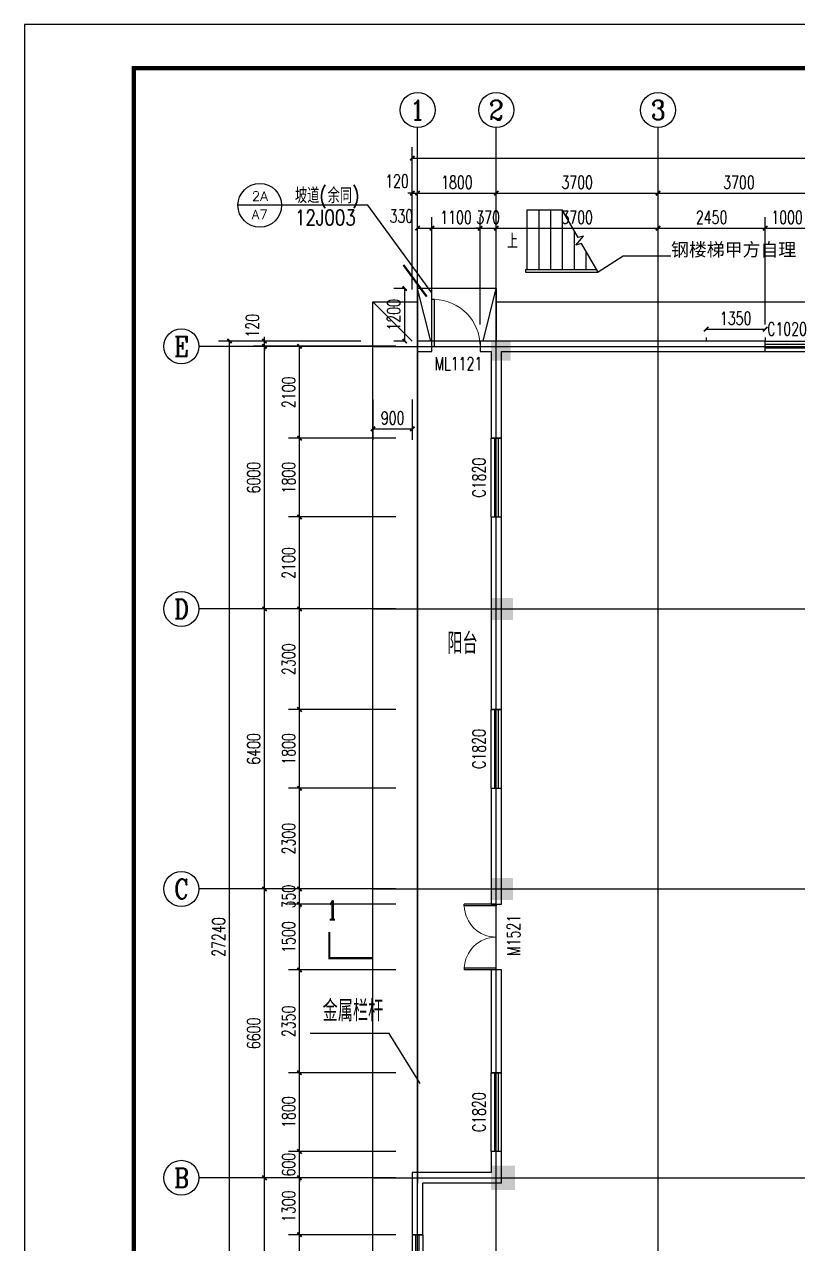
# Model space of a CAD drawing. Extents: x -522490 to 417652, y 450811 to 1108047.
# Drawn here: x 343352 to 361036, y 888529 to 916390 of the extents above; entities that cross this region are included whole.
import ezdxf
from ezdxf.enums import TextEntityAlignment as Align

# ---------------------------------------------------------------- set-up
doc = ezdxf.new("R2010")
doc.units = 0
doc.header["$LTSCALE"] = 1000
doc.header["$MEASUREMENT"] = 0
for name, color, linetype in [('46', 7, 'Continuous'), ('AXIS', 3, 'Continuous'), ('AXIS_TEXT', 7, 'Continuous'), ('COLU_HATCH', 2, 'Continuous'), ('DIM_IDEN', 3, 'Continuous'), ('DIM_SYMB', 3, 'Continuous'), ('DOTE', 1, 'Continuous'), ('PUB_DIM', 3, 'Continuous'), ('PUB_TEXT', 7, 'Continuous'), ('PUB_TITLE', 4, 'Continuous'), ('STAIR', 2, 'Continuous'), ('WALL', 9, 'Continuous'), ('WINDOW', 4, 'Continuous'), ('WINDOW_TEXT', 7, 'Continuous')]:
    doc.layers.add(name, color=color, linetype=linetype)
doc.styles.add('_HZTXT', font='txt.shx', dxfattribs={"width": 0.8, "bigfont": 'hztxt.shx'})
doc.styles.add('_TCH_AXIS', font='COMPLEX', dxfattribs={"bigfont": 'GBCBIG'})
doc.styles.add('_TCH_DIM', font='SIMPLEX', dxfattribs={"bigfont": 'GBCBIG'})
doc.styles.add('_TCH_DIM_T3', font='SIMPLEX', dxfattribs={"width": 0.705882, "bigfont": 'GBCBIG'})
doc.styles.add('_TCH_LABEL', font='COMPLEX', dxfattribs={"bigfont": 'GBCBIG'})
doc.styles.add('_TCH_WINDOW', font='SIMPLEX', dxfattribs={"bigfont": 'GBCBIG'})
doc.styles.add('COMPLEX', font='COMPLEX')
doc.styles.get("Standard").update_dxf_attribs({"font": 'gbenor.shx', "bigfont": 'gbcbig.shx'})
doc.styles.add('宋体', font='')
doc.styles.get('宋体').set_extended_font_data('SimSun')
doc.dimstyles.new('_TCH_ARCH&&100', dxfattribs={"dimtxt": 297.5, "dimasz": 100, "dimexe": 250, "dimexo": 300, "dimgap": 100, "dimtad": 1, "dimdec": 0, "dimzin": 0, "dimdsep": 46, "dimtxsty": '_TCH_DIM_T3', "dimblk": 'ARCHTICK', "dimcen": 0.09, "dimclrt": 7, "dimazin": 2, "dimtfac": 1, "dimtdec": 0, "dimtix": 1, "dimtmove": 2, "dimatfit": 3, "dimfxl": 0, "dimtolj": 1, "dimtzin": 0, "dimarcsym": 0})

# ---------------------------------------------------------------- blocks, each defined once
blk = doc.blocks.new('zhu11')
at = {"layer": 'COLU_HATCH'}
for points in [[(232151, 815708), (232151, 816158), (231701, 816158), (231701, 815708)], [(239446, 815708), (239446, 816158), (238996, 816158), (238996, 815708)], [(243146, 815708), (243146, 816158), (242696, 816158), (242696, 815708)], [(250646, 815708), (250646, 816158), (250196, 816158), (250196, 815708)], [(258046, 815708), (258046, 816158), (257596, 816158), (257596, 815708)], [(265341, 815708), (265341, 816158), (264891, 816158), (264891, 815708)], [(232201, 809788), (232201, 810288), (231701, 810288), (231701, 809788)], [(239471, 809788), (239471, 810288), (238971, 810288), (238971, 809788)], [(243171, 809788), (243171, 810288), (242671, 810288), (242671, 809788)], [(250671, 809788), (250671, 810288), (250171, 810288), (250171, 809788)], [(258251, 809763), (258251, 810313), (257701, 810313), (257701, 809763)], [(265341, 809763), (265341, 810313), (264791, 810313), (264791, 809763)], [(232201, 803388), (232201, 803888), (231701, 803888), (231701, 803388)], [(239471, 803388), (239471, 803888), (238971, 803888), (238971, 803388)], [(243171, 803388), (243171, 803888), (242671, 803888), (242671, 803388)], [(250671, 803388), (250671, 803888), (250171, 803888), (250171, 803388)], [(258251, 803363), (258251, 803913), (257701, 803913), (257701, 803363)], [(265341, 803363), (265341, 803913), (264791, 803913), (264791, 803363)], [(232251, 796763), (232251, 797313), (231701, 797313), (231701, 796763)], [(239496, 796763), (239496, 797313), (238946, 797313), (238946, 796763)], [(243196, 796763), (243196, 797313), (242646, 797313), (242646, 796763)], [(250696, 796763), (250696, 797313), (250146, 797313), (250146, 796763)], [(258251, 796763), (258251, 797313), (257701, 797313), (257701, 796763)], [(265341, 796763), (265341, 797313), (264791, 797313), (264791, 796763)], [(258201, 792618), (258201, 793018), (257701, 793018), (257701, 792618)], [(267141, 792458), (267141, 792858), (266641, 792858), (266641, 792458)], [(232151, 788918), (232151, 789368), (231701, 789368), (231701, 788918)], [(239446, 788918), (239446, 789368), (238996, 789368), (238996, 788918)], [(243146, 788918), (243146, 789368), (242696, 789368), (242696, 788918)], [(250646, 788918), (250646, 789368), (250196, 789368), (250196, 788918)], [(258201, 788918), (258201, 789318), (257701, 789318), (257701, 788918)], [(267141, 788918), (267141, 789318), (266641, 789318), (266641, 788918)]]:
    blk.add_hatch(color=256, dxfattribs=at).paths.add_polyline_path(points)
blk = doc.blocks.new('_ArchTick')
at = {"color": 0, "linetype": 'ByBlock', "const_width": 0.4}
blk.add_lwpolyline([(-0.5, -0.5), (0.5, 0.5)], dxfattribs=at)
blk = doc.blocks.new('*D243')
at = {"layer": 'Defpoints', "color": 0}
for p in [(358944, 909533), (360294, 909533), (360294, 909425)]:
    blk.add_point(p, dxfattribs=at)
at = {"layer": 'PUB_DIM', "color": 0, "lineweight": -2}
for p, q in [((358944, 909425), (360294, 909425)), ((358944, 909233), (358944, 909175)), ((360294, 909233), (360294, 909175))]:
    blk.add_line(p, q, dxfattribs=at)
at = {"layer": 'PUB_DIM', "color": 0, "lineweight": -2, "xscale": 100, "yscale": 100, "zscale": 100, "rotation": 180}
blk.add_blockref('_ArchTick', (358944, 909425), dxfattribs=at)
at = {"layer": 'PUB_DIM', "color": 0, "lineweight": -2, "xscale": 100, "yscale": 100, "zscale": 100}
blk.add_blockref('_ArchTick', (360294, 909425), dxfattribs=at)
at = {"layer": 'PUB_DIM', "color": 7, "insert": (359619, 909674), "char_height": 297.5, "attachment_point": 5, "style": '_TCH_DIM_T3'}
blk.add_mtext('\\A1;1350', dxfattribs=at)
blk = doc.blocks.new('*D711')
at = {"layer": 'AXIS', "color": 0, "lineweight": -2}
for p, q in [((351844, 888733), (349394, 888733)), ((349644, 886933), (349644, 888733)), ((351844, 886933), (349394, 886933))]:
    blk.add_line(p, q, dxfattribs=at)
at = {"layer": 'Defpoints', "color": 0}
for p in [(349644, 888733), (352144, 888733), (352144, 886933)]:
    blk.add_point(p, dxfattribs=at)
at = {"layer": 'AXIS', "color": 0, "lineweight": -2, "xscale": 100, "yscale": 100, "zscale": 100}
for p, rotation in [((349644, 888733), 90), ((349644, 886933), 270)]:
    blk.add_blockref('_ArchTick', p, dxfattribs=dict(at, rotation=rotation))
at = {"layer": 'AXIS', "color": 7, "insert": (349396, 887833), "char_height": 297.5, "attachment_point": 5, "rotation": 90, "style": '_TCH_DIM_T3'}
blk.add_mtext('\\A1;1800', dxfattribs=at)
blk = doc.blocks.new('*D712')
at = {"layer": 'AXIS', "color": 0, "lineweight": -2}
for p, q in [((351844, 890033), (349394, 890033)), ((349644, 888733), (349644, 890033)), ((351844, 888733), (349394, 888733))]:
    blk.add_line(p, q, dxfattribs=at)
at = {"layer": 'Defpoints', "color": 0}
for p in [(349644, 890033), (352144, 890033), (352144, 888733)]:
    blk.add_point(p, dxfattribs=at)
at = {"layer": 'AXIS', "color": 0, "lineweight": -2, "xscale": 100, "yscale": 100, "zscale": 100}
for p, rotation in [((349644, 890033), 90), ((349644, 888733), 270)]:
    blk.add_blockref('_ArchTick', p, dxfattribs=dict(at, rotation=rotation))
at = {"layer": 'AXIS', "color": 7, "insert": (349396, 889383), "char_height": 297.5, "attachment_point": 5, "rotation": 90, "style": '_TCH_DIM_T3'}
blk.add_mtext('\\A1;1300', dxfattribs=at)
blk = doc.blocks.new('*D713')
at = {"layer": 'AXIS', "color": 0, "lineweight": -2}
for p, q in [((349644, 890633), (349644, 890733)), ((351844, 890633), (349394, 890633)), ((349644, 890033), (349644, 890633)), ((351844, 890033), (349394, 890033)), ((349644, 890033), (349644, 889933))]:
    blk.add_line(p, q, dxfattribs=at)
at = {"layer": 'Defpoints', "color": 0}
for p in [(349644, 890633), (352144, 890633), (352144, 890033)]:
    blk.add_point(p, dxfattribs=at)
at = {"layer": 'AXIS', "color": 0, "lineweight": -2, "xscale": 100, "yscale": 100, "zscale": 100}
for p, rotation in [((349644, 890633), 270), ((349644, 890033), 90)]:
    blk.add_blockref('_ArchTick', p, dxfattribs=dict(at, rotation=rotation))
at = {"layer": 'AXIS', "color": 7, "insert": (349396, 890333), "char_height": 297.5, "attachment_point": 5, "rotation": 90, "style": '_TCH_DIM_T3'}
blk.add_mtext('\\A1;600', dxfattribs=at)
blk = doc.blocks.new('*D714')
at = {"layer": 'AXIS', "color": 0, "lineweight": -2}
for p, q in [((351844, 892433), (349394, 892433)), ((349644, 890633), (349644, 892433)), ((351844, 890633), (349394, 890633))]:
    blk.add_line(p, q, dxfattribs=at)
at = {"layer": 'Defpoints', "color": 0}
for p in [(349644, 892433), (352144, 892433), (352144, 890633)]:
    blk.add_point(p, dxfattribs=at)
at = {"layer": 'AXIS', "color": 0, "lineweight": -2, "xscale": 100, "yscale": 100, "zscale": 100}
for p, rotation in [((349644, 892433), 90), ((349644, 890633), 270)]:
    blk.add_blockref('_ArchTick', p, dxfattribs=dict(at, rotation=rotation))
at = {"layer": 'AXIS', "color": 7, "insert": (349396, 891533), "char_height": 297.5, "attachment_point": 5, "rotation": 90, "style": '_TCH_DIM_T3'}
blk.add_mtext('\\A1;1800', dxfattribs=at)
blk = doc.blocks.new('*D715')
at = {"layer": 'AXIS', "color": 0, "lineweight": -2}
for p, q in [((351844, 894783), (349394, 894783)), ((349644, 892433), (349644, 894783)), ((351844, 892433), (349394, 892433))]:
    blk.add_line(p, q, dxfattribs=at)
at = {"layer": 'Defpoints', "color": 0}
for p in [(349644, 894783), (352144, 894783), (352144, 892433)]:
    blk.add_point(p, dxfattribs=at)
at = {"layer": 'AXIS', "color": 0, "lineweight": -2, "xscale": 100, "yscale": 100, "zscale": 100}
for p, rotation in [((349644, 894783), 90), ((349644, 892433), 270)]:
    blk.add_blockref('_ArchTick', p, dxfattribs=dict(at, rotation=rotation))
at = {"layer": 'AXIS', "color": 7, "insert": (349396, 893608), "char_height": 297.5, "attachment_point": 5, "rotation": 90, "style": '_TCH_DIM_T3'}
blk.add_mtext('\\A1;2350', dxfattribs=at)
blk = doc.blocks.new('*D716')
at = {"layer": 'AXIS', "color": 0, "lineweight": -2}
for p, q in [((351844, 896283), (349394, 896283)), ((349644, 894783), (349644, 896283)), ((351844, 894783), (349394, 894783))]:
    blk.add_line(p, q, dxfattribs=at)
at = {"layer": 'Defpoints', "color": 0}
for p in [(349644, 896283), (352144, 896283), (352144, 894783)]:
    blk.add_point(p, dxfattribs=at)
at = {"layer": 'AXIS', "color": 0, "lineweight": -2, "xscale": 100, "yscale": 100, "zscale": 100}
for p, rotation in [((349644, 896283), 90), ((349644, 894783), 270)]:
    blk.add_blockref('_ArchTick', p, dxfattribs=dict(at, rotation=rotation))
at = {"layer": 'AXIS', "color": 7, "insert": (349396, 895533), "char_height": 297.5, "attachment_point": 5, "rotation": 90, "style": '_TCH_DIM_T3'}
blk.add_mtext('\\A1;1500', dxfattribs=at)
blk = doc.blocks.new('*D717')
at = {"layer": 'AXIS', "color": 0, "lineweight": -2}
for p, q in [((351844, 896633), (349394, 896633)), ((349644, 896633), (349644, 896733)), ((349644, 896283), (349644, 896633)), ((351844, 896283), (349394, 896283)), ((349644, 896283), (349644, 896183))]:
    blk.add_line(p, q, dxfattribs=at)
at = {"layer": 'Defpoints', "color": 0}
for p in [(349644, 896633), (352144, 896633), (352144, 896283)]:
    blk.add_point(p, dxfattribs=at)
at = {"layer": 'AXIS', "color": 0, "lineweight": -2, "xscale": 100, "yscale": 100, "zscale": 100}
for p, rotation in [((349644, 896633), 270), ((349644, 896283), 90)]:
    blk.add_blockref('_ArchTick', p, dxfattribs=dict(at, rotation=rotation))
at = {"layer": 'AXIS', "color": 7, "insert": (349396, 896458), "char_height": 297.5, "attachment_point": 5, "rotation": 90, "style": '_TCH_DIM_T3'}
blk.add_mtext('\\A1;350', dxfattribs=at)
blk = doc.blocks.new('*D718')
at = {"layer": 'AXIS', "color": 0, "lineweight": -2}
for p, q in [((351844, 898933), (349394, 898933)), ((349644, 896633), (349644, 898933)), ((351844, 896633), (349394, 896633))]:
    blk.add_line(p, q, dxfattribs=at)
at = {"layer": 'Defpoints', "color": 0}
for p in [(349644, 898933), (352144, 898933), (352144, 896633)]:
    blk.add_point(p, dxfattribs=at)
at = {"layer": 'AXIS', "color": 0, "lineweight": -2, "xscale": 100, "yscale": 100, "zscale": 100}
for p, rotation in [((349644, 898933), 90), ((349644, 896633), 270)]:
    blk.add_blockref('_ArchTick', p, dxfattribs=dict(at, rotation=rotation))
at = {"layer": 'AXIS', "color": 7, "insert": (349396, 897783), "char_height": 297.5, "attachment_point": 5, "rotation": 90, "style": '_TCH_DIM_T3'}
blk.add_mtext('\\A1;2300', dxfattribs=at)
blk = doc.blocks.new('*D719')
at = {"layer": 'AXIS', "color": 0, "lineweight": -2}
for p, q in [((351844, 900733), (349394, 900733)), ((349644, 898933), (349644, 900733)), ((351844, 898933), (349394, 898933))]:
    blk.add_line(p, q, dxfattribs=at)
at = {"layer": 'Defpoints', "color": 0}
for p in [(349644, 900733), (352144, 900733), (352144, 898933)]:
    blk.add_point(p, dxfattribs=at)
at = {"layer": 'AXIS', "color": 0, "lineweight": -2, "xscale": 100, "yscale": 100, "zscale": 100}
for p, rotation in [((349644, 900733), 90), ((349644, 898933), 270)]:
    blk.add_blockref('_ArchTick', p, dxfattribs=dict(at, rotation=rotation))
at = {"layer": 'AXIS', "color": 7, "insert": (349396, 899833), "char_height": 297.5, "attachment_point": 5, "rotation": 90, "style": '_TCH_DIM_T3'}
blk.add_mtext('\\A1;1800', dxfattribs=at)
blk = doc.blocks.new('*D720')
at = {"layer": 'AXIS', "color": 0, "lineweight": -2}
for p, q in [((351844, 903033), (349394, 903033)), ((349644, 900733), (349644, 903033)), ((351844, 900733), (349394, 900733))]:
    blk.add_line(p, q, dxfattribs=at)
at = {"layer": 'Defpoints', "color": 0}
for p in [(349644, 903033), (352144, 903033), (352144, 900733)]:
    blk.add_point(p, dxfattribs=at)
at = {"layer": 'AXIS', "color": 0, "lineweight": -2, "xscale": 100, "yscale": 100, "zscale": 100}
for p, rotation in [((349644, 903033), 90), ((349644, 900733), 270)]:
    blk.add_blockref('_ArchTick', p, dxfattribs=dict(at, rotation=rotation))
at = {"layer": 'AXIS', "color": 7, "insert": (349396, 901883), "char_height": 297.5, "attachment_point": 5, "rotation": 90, "style": '_TCH_DIM_T3'}
blk.add_mtext('\\A1;2300', dxfattribs=at)
blk = doc.blocks.new('*D721')
at = {"layer": 'AXIS', "color": 0, "lineweight": -2}
for p, q in [((351844, 905133), (349394, 905133)), ((349644, 903033), (349644, 905133)), ((351844, 903033), (349394, 903033))]:
    blk.add_line(p, q, dxfattribs=at)
at = {"layer": 'Defpoints', "color": 0}
for p in [(349644, 905133), (352144, 905133), (352144, 903033)]:
    blk.add_point(p, dxfattribs=at)
at = {"layer": 'AXIS', "color": 0, "lineweight": -2, "xscale": 100, "yscale": 100, "zscale": 100}
for p, rotation in [((349644, 905133), 90), ((349644, 903033), 270)]:
    blk.add_blockref('_ArchTick', p, dxfattribs=dict(at, rotation=rotation))
at = {"layer": 'AXIS', "color": 7, "insert": (349396, 904083), "char_height": 297.5, "attachment_point": 5, "rotation": 90, "style": '_TCH_DIM_T3'}
blk.add_mtext('\\A1;2100', dxfattribs=at)
blk = doc.blocks.new('*D722')
at = {"layer": 'AXIS', "color": 0, "lineweight": -2}
for p, q in [((351844, 906933), (349394, 906933)), ((349644, 905133), (349644, 906933)), ((351844, 905133), (349394, 905133))]:
    blk.add_line(p, q, dxfattribs=at)
at = {"layer": 'Defpoints', "color": 0}
for p in [(349644, 906933), (352144, 906933), (352144, 905133)]:
    blk.add_point(p, dxfattribs=at)
at = {"layer": 'AXIS', "color": 0, "lineweight": -2, "xscale": 100, "yscale": 100, "zscale": 100}
for p, rotation in [((349644, 906933), 90), ((349644, 905133), 270)]:
    blk.add_blockref('_ArchTick', p, dxfattribs=dict(at, rotation=rotation))
at = {"layer": 'AXIS', "color": 7, "insert": (349396, 906033), "char_height": 297.5, "attachment_point": 5, "rotation": 90, "style": '_TCH_DIM_T3'}
blk.add_mtext('\\A1;1800', dxfattribs=at)
blk = doc.blocks.new('*D723')
at = {"layer": 'AXIS', "color": 0, "lineweight": -2}
for p, q in [((351844, 909033), (349394, 909033)), ((349644, 906933), (349644, 909033)), ((351844, 906933), (349394, 906933))]:
    blk.add_line(p, q, dxfattribs=at)
at = {"layer": 'Defpoints', "color": 0}
for p in [(349644, 909033), (352144, 909033), (352144, 906933)]:
    blk.add_point(p, dxfattribs=at)
at = {"layer": 'AXIS', "color": 0, "lineweight": -2, "xscale": 100, "yscale": 100, "zscale": 100}
for p, rotation in [((349644, 909033), 90), ((349644, 906933), 270)]:
    blk.add_blockref('_ArchTick', p, dxfattribs=dict(at, rotation=rotation))
at = {"layer": 'AXIS', "color": 7, "insert": (349396, 907983), "char_height": 297.5, "attachment_point": 5, "rotation": 90, "style": '_TCH_DIM_T3'}
blk.add_mtext('\\A1;2100', dxfattribs=at)
blk = doc.blocks.new('*D724')
at = {"layer": 'Defpoints', "color": 0}
for p in [(351324, 908119), (352224, 908119), (352224, 907147)]:
    blk.add_point(p, dxfattribs=at)
at = {"layer": 'PUB_DIM', "color": 0, "lineweight": -2}
for p, q in [((351324, 907819), (351324, 906897)), ((352224, 907819), (352224, 906897)), ((351324, 907147), (352224, 907147))]:
    blk.add_line(p, q, dxfattribs=at)
at = {"layer": 'PUB_DIM', "color": 0, "lineweight": -2, "xscale": 100, "yscale": 100, "zscale": 100, "rotation": 180}
blk.add_blockref('_ArchTick', (351324, 907147), dxfattribs=at)
at = {"layer": 'PUB_DIM', "color": 0, "lineweight": -2, "xscale": 100, "yscale": 100, "zscale": 100}
blk.add_blockref('_ArchTick', (352224, 907147), dxfattribs=at)
at = {"layer": 'PUB_DIM', "color": 7, "insert": (351774, 907395), "char_height": 297.5, "attachment_point": 5, "style": '_TCH_DIM_T3'}
blk.add_mtext('\\A1;900', dxfattribs=at)
blk = doc.blocks.new('*D729')
at = {"layer": 'Defpoints', "color": 0}
for p in [(352050, 910353), (352344, 910353), (352344, 909153)]:
    blk.add_point(p, dxfattribs=at)
at = {"layer": 'PUB_DIM', "color": 0, "lineweight": -2}
for p, q in [((352044, 910353), (351800, 910353)), ((352050, 909153), (352050, 910353)), ((352044, 909153), (351800, 909153))]:
    blk.add_line(p, q, dxfattribs=at)
at = {"layer": 'PUB_DIM', "color": 0, "lineweight": -2, "xscale": 100, "yscale": 100, "zscale": 100}
for p, rotation in [((352050, 910353), 90), ((352050, 909153), 270)]:
    blk.add_blockref('_ArchTick', p, dxfattribs=dict(at, rotation=rotation))
at = {"layer": 'PUB_DIM', "color": 7, "insert": (351801, 909753), "char_height": 297.5, "attachment_point": 5, "rotation": 90, "style": '_TCH_DIM_T3'}
blk.add_mtext('\\A1;1200', dxfattribs=at)
blk = doc.blocks.new('*D730')
at = {"layer": 'AXIS', "color": 0, "lineweight": -2}
for p, q in [((352344, 909533), (352344, 911983)), ((352674, 909533), (352674, 911983)), ((352344, 911733), (352674, 911733))]:
    blk.add_line(p, q, dxfattribs=at)
at = {"layer": 'Defpoints', "color": 0}
for p in [(352674, 911733), (352344, 909233), (352674, 909233)]:
    blk.add_point(p, dxfattribs=at)
at = {"layer": 'AXIS', "color": 0, "lineweight": -2, "xscale": 100, "yscale": 100, "zscale": 100, "rotation": 180}
blk.add_blockref('_ArchTick', (352344, 911733), dxfattribs=at)
at = {"layer": 'AXIS', "color": 0, "lineweight": -2, "xscale": 100, "yscale": 100, "zscale": 100}
blk.add_blockref('_ArchTick', (352674, 911733), dxfattribs=at)
at = {"layer": 'AXIS', "color": 7, "insert": (351974, 912008), "char_height": 297.5, "attachment_point": 5, "style": '_TCH_DIM_T3'}
blk.add_mtext('\\A1;330', dxfattribs=at)
blk = doc.blocks.new('*D731')
at = {"layer": 'AXIS', "color": 0, "lineweight": -2}
for p, q in [((352674, 909533), (352674, 911983)), ((353774, 909533), (353774, 911983)), ((352674, 911733), (353774, 911733))]:
    blk.add_line(p, q, dxfattribs=at)
at = {"layer": 'Defpoints', "color": 0}
for p in [(353774, 911733), (352674, 909233), (353774, 909233)]:
    blk.add_point(p, dxfattribs=at)
at = {"layer": 'AXIS', "color": 0, "lineweight": -2, "xscale": 100, "yscale": 100, "zscale": 100, "rotation": 180}
blk.add_blockref('_ArchTick', (352674, 911733), dxfattribs=at)
at = {"layer": 'AXIS', "color": 0, "lineweight": -2, "xscale": 100, "yscale": 100, "zscale": 100}
blk.add_blockref('_ArchTick', (353774, 911733), dxfattribs=at)
at = {"layer": 'AXIS', "color": 7, "insert": (353224, 911981), "char_height": 297.5, "attachment_point": 5, "style": '_TCH_DIM_T3'}
blk.add_mtext('\\A1;1100', dxfattribs=at)
blk = doc.blocks.new('*D732')
at = {"layer": 'AXIS', "color": 0, "lineweight": -2}
for p, q in [((353774, 909533), (353774, 911983)), ((354144, 909533), (354144, 911983)), ((353774, 911733), (353674, 911733)), ((353774, 911733), (354144, 911733)), ((354144, 911733), (354244, 911733))]:
    blk.add_line(p, q, dxfattribs=at)
at = {"layer": 'Defpoints', "color": 0}
for p in [(354144, 911733), (353774, 909233), (354144, 909233)]:
    blk.add_point(p, dxfattribs=at)
at = {"layer": 'AXIS', "color": 0, "lineweight": -2, "xscale": 100, "yscale": 100, "zscale": 100}
blk.add_blockref('_ArchTick', (353774, 911733), dxfattribs=at)
at = {"layer": 'AXIS', "color": 0, "lineweight": -2, "xscale": 100, "yscale": 100, "zscale": 100, "rotation": 180}
blk.add_blockref('_ArchTick', (354144, 911733), dxfattribs=at)
at = {"layer": 'AXIS', "color": 7, "insert": (353959, 911981), "char_height": 297.5, "attachment_point": 5, "style": '_TCH_DIM_T3'}
blk.add_mtext('\\A1;370', dxfattribs=at)
blk = doc.blocks.new('*D733')
at = {"layer": 'AXIS', "color": 0, "lineweight": -2}
for p, q in [((354144, 909533), (354144, 911983)), ((357844, 909533), (357844, 911983)), ((354144, 911733), (357844, 911733))]:
    blk.add_line(p, q, dxfattribs=at)
at = {"layer": 'Defpoints', "color": 0}
for p in [(357844, 911733), (354144, 909233), (357844, 909233)]:
    blk.add_point(p, dxfattribs=at)
at = {"layer": 'AXIS', "color": 0, "lineweight": -2, "xscale": 100, "yscale": 100, "zscale": 100, "rotation": 180}
blk.add_blockref('_ArchTick', (354144, 911733), dxfattribs=at)
at = {"layer": 'AXIS', "color": 0, "lineweight": -2, "xscale": 100, "yscale": 100, "zscale": 100}
blk.add_blockref('_ArchTick', (357844, 911733), dxfattribs=at)
at = {"layer": 'AXIS', "color": 7, "insert": (355994, 911981), "char_height": 297.5, "attachment_point": 5, "style": '_TCH_DIM_T3'}
blk.add_mtext('\\A1;3700', dxfattribs=at)
blk = doc.blocks.new('*D734')
at = {"layer": 'AXIS', "color": 0, "lineweight": -2}
for p, q in [((357844, 909533), (357844, 911983)), ((360294, 909533), (360294, 911983)), ((357844, 911733), (360294, 911733))]:
    blk.add_line(p, q, dxfattribs=at)
at = {"layer": 'Defpoints', "color": 0}
for p in [(360294, 911733), (357844, 909233), (360294, 909233)]:
    blk.add_point(p, dxfattribs=at)
at = {"layer": 'AXIS', "color": 0, "lineweight": -2, "xscale": 100, "yscale": 100, "zscale": 100, "rotation": 180}
blk.add_blockref('_ArchTick', (357844, 911733), dxfattribs=at)
at = {"layer": 'AXIS', "color": 0, "lineweight": -2, "xscale": 100, "yscale": 100, "zscale": 100}
blk.add_blockref('_ArchTick', (360294, 911733), dxfattribs=at)
at = {"layer": 'AXIS', "color": 7, "insert": (359069, 911981), "char_height": 297.5, "attachment_point": 5, "style": '_TCH_DIM_T3'}
blk.add_mtext('\\A1;2450', dxfattribs=at)
blk = doc.blocks.new('*D735')
at = {"layer": 'AXIS', "color": 0, "lineweight": -2}
for p, q in [((360294, 909533), (360294, 911983)), ((361294, 909533), (361294, 911983)), ((360294, 911733), (361294, 911733))]:
    blk.add_line(p, q, dxfattribs=at)
at = {"layer": 'Defpoints', "color": 0}
for p in [(361294, 911733), (360294, 909233), (361294, 909233)]:
    blk.add_point(p, dxfattribs=at)
at = {"layer": 'AXIS', "color": 0, "lineweight": -2, "xscale": 100, "yscale": 100, "zscale": 100, "rotation": 180}
blk.add_blockref('_ArchTick', (360294, 911733), dxfattribs=at)
at = {"layer": 'AXIS', "color": 0, "lineweight": -2, "xscale": 100, "yscale": 100, "zscale": 100}
blk.add_blockref('_ArchTick', (361294, 911733), dxfattribs=at)
at = {"layer": 'AXIS', "color": 7, "insert": (360794, 911981), "char_height": 297.5, "attachment_point": 5, "style": '_TCH_DIM_T3'}
blk.add_mtext('\\A1;1000', dxfattribs=at)
blk = doc.blocks.new('*D891')
at = {"layer": 'AXIS', "color": 0, "lineweight": -2}
for p, q in [((351044, 890033), (348594, 890033)), ((348844, 882033), (348844, 890033)), ((351044, 882033), (348594, 882033))]:
    blk.add_line(p, q, dxfattribs=at)
at = {"layer": 'Defpoints', "color": 0}
for p in [(348844, 890033), (351344, 890033), (351344, 882033)]:
    blk.add_point(p, dxfattribs=at)
at = {"layer": 'AXIS', "color": 0, "lineweight": -2, "xscale": 100, "yscale": 100, "zscale": 100}
for p, rotation in [((348844, 890033), 90), ((348844, 882033), 270)]:
    blk.add_blockref('_ArchTick', p, dxfattribs=dict(at, rotation=rotation))
at = {"layer": 'AXIS', "color": 7, "insert": (348596, 886033), "char_height": 297.5, "attachment_point": 5, "rotation": 90, "style": '_TCH_DIM_T3'}
blk.add_mtext('\\A1;8000', dxfattribs=at)
blk = doc.blocks.new('*D892')
at = {"layer": 'AXIS', "color": 0, "lineweight": -2}
for p, q in [((351044, 896633), (348594, 896633)), ((348844, 890033), (348844, 896633)), ((351044, 890033), (348594, 890033))]:
    blk.add_line(p, q, dxfattribs=at)
at = {"layer": 'Defpoints', "color": 0}
for p in [(348844, 896633), (351344, 896633), (351344, 890033)]:
    blk.add_point(p, dxfattribs=at)
at = {"layer": 'AXIS', "color": 0, "lineweight": -2, "xscale": 100, "yscale": 100, "zscale": 100}
for p, rotation in [((348844, 896633), 90), ((348844, 890033), 270)]:
    blk.add_blockref('_ArchTick', p, dxfattribs=dict(at, rotation=rotation))
at = {"layer": 'AXIS', "color": 7, "insert": (348596, 893333), "char_height": 297.5, "attachment_point": 5, "rotation": 90, "style": '_TCH_DIM_T3'}
blk.add_mtext('\\A1;6600', dxfattribs=at)
blk = doc.blocks.new('*D893')
at = {"layer": 'AXIS', "color": 0, "lineweight": -2}
for p, q in [((351044, 903033), (348594, 903033)), ((348844, 896633), (348844, 903033)), ((351044, 896633), (348594, 896633))]:
    blk.add_line(p, q, dxfattribs=at)
at = {"layer": 'Defpoints', "color": 0}
for p in [(348844, 903033), (351344, 903033), (351344, 896633)]:
    blk.add_point(p, dxfattribs=at)
at = {"layer": 'AXIS', "color": 0, "lineweight": -2, "xscale": 100, "yscale": 100, "zscale": 100}
for p, rotation in [((348844, 903033), 90), ((348844, 896633), 270)]:
    blk.add_blockref('_ArchTick', p, dxfattribs=dict(at, rotation=rotation))
at = {"layer": 'AXIS', "color": 7, "insert": (348596, 899833), "char_height": 297.5, "attachment_point": 5, "rotation": 90, "style": '_TCH_DIM_T3'}
blk.add_mtext('\\A1;6400', dxfattribs=at)
blk = doc.blocks.new('*D894')
at = {"layer": 'AXIS', "color": 0, "lineweight": -2}
for p, q in [((351044, 909033), (348594, 909033)), ((348844, 903033), (348844, 909033)), ((351044, 903033), (348594, 903033))]:
    blk.add_line(p, q, dxfattribs=at)
at = {"layer": 'Defpoints', "color": 0}
for p in [(348844, 909033), (351344, 909033), (351344, 903033)]:
    blk.add_point(p, dxfattribs=at)
at = {"layer": 'AXIS', "color": 0, "lineweight": -2, "xscale": 100, "yscale": 100, "zscale": 100}
for p, rotation in [((348844, 909033), 90), ((348844, 903033), 270)]:
    blk.add_blockref('_ArchTick', p, dxfattribs=dict(at, rotation=rotation))
at = {"layer": 'AXIS', "color": 7, "insert": (348596, 906033), "char_height": 297.5, "attachment_point": 5, "rotation": 90, "style": '_TCH_DIM_T3'}
blk.add_mtext('\\A1;6000', dxfattribs=at)
blk = doc.blocks.new('*D895')
at = {"layer": 'AXIS', "color": 0, "lineweight": -2}
for p, q in [((351044, 909153), (348594, 909153)), ((348844, 909153), (348844, 909253)), ((348844, 909033), (348844, 909153)), ((351044, 909033), (348594, 909033)), ((348844, 909033), (348844, 908933))]:
    blk.add_line(p, q, dxfattribs=at)
at = {"layer": 'Defpoints', "color": 0}
for p in [(348844, 909153), (351344, 909153), (351344, 909033)]:
    blk.add_point(p, dxfattribs=at)
at = {"layer": 'AXIS', "color": 0, "lineweight": -2, "xscale": 100, "yscale": 100, "zscale": 100}
for p, rotation in [((348844, 909153), 270), ((348844, 909033), 90)]:
    blk.add_blockref('_ArchTick', p, dxfattribs=dict(at, rotation=rotation))
at = {"layer": 'AXIS', "color": 7, "insert": (348569, 909503), "char_height": 297.5, "attachment_point": 5, "rotation": 90, "style": '_TCH_DIM_T3'}
blk.add_mtext('\\A1;120', dxfattribs=at)
blk = doc.blocks.new('*D896')
at = {"layer": 'AXIS', "color": 0, "lineweight": -2}
for p, q in [((351044, 909153), (347794, 909153)), ((348044, 881913), (348044, 909153)), ((351044, 881913), (347794, 881913))]:
    blk.add_line(p, q, dxfattribs=at)
at = {"layer": 'Defpoints', "color": 0}
for p in [(348044, 909153), (351344, 909153), (351344, 881913)]:
    blk.add_point(p, dxfattribs=at)
at = {"layer": 'AXIS', "color": 0, "lineweight": -2, "xscale": 100, "yscale": 100, "zscale": 100}
for p, rotation in [((348044, 909153), 90), ((348044, 881913), 270)]:
    blk.add_blockref('_ArchTick', p, dxfattribs=dict(at, rotation=rotation))
at = {"layer": 'AXIS', "color": 7, "insert": (347796, 895533), "char_height": 297.5, "attachment_point": 5, "rotation": 90, "style": '_TCH_DIM_T3'}
blk.add_mtext('\\A1;27240', dxfattribs=at)
blk = doc.blocks.new('*D897')
at = {"layer": 'AXIS', "color": 0, "lineweight": -2}
for p, q in [((352224, 910333), (352224, 912783)), ((352344, 910333), (352344, 912783)), ((352224, 912533), (352124, 912533)), ((352224, 912533), (352344, 912533)), ((352344, 912533), (352444, 912533))]:
    blk.add_line(p, q, dxfattribs=at)
at = {"layer": 'Defpoints', "color": 0}
for p in [(352344, 912533), (352224, 910033), (352344, 910033)]:
    blk.add_point(p, dxfattribs=at)
at = {"layer": 'AXIS', "color": 0, "lineweight": -2, "xscale": 100, "yscale": 100, "zscale": 100}
blk.add_blockref('_ArchTick', (352224, 912533), dxfattribs=at)
at = {"layer": 'AXIS', "color": 0, "lineweight": -2, "xscale": 100, "yscale": 100, "zscale": 100, "rotation": 180}
blk.add_blockref('_ArchTick', (352344, 912533), dxfattribs=at)
at = {"layer": 'AXIS', "color": 7, "insert": (351874, 912808), "char_height": 297.5, "attachment_point": 5, "style": '_TCH_DIM_T3'}
blk.add_mtext('\\A1;120', dxfattribs=at)
blk = doc.blocks.new('*D898')
at = {"layer": 'AXIS', "color": 0, "lineweight": -2}
for p, q in [((352344, 910333), (352344, 912783)), ((354144, 910333), (354144, 912783)), ((352344, 912533), (354144, 912533))]:
    blk.add_line(p, q, dxfattribs=at)
at = {"layer": 'Defpoints', "color": 0}
for p in [(354144, 912533), (352344, 910033), (354144, 910033)]:
    blk.add_point(p, dxfattribs=at)
at = {"layer": 'AXIS', "color": 0, "lineweight": -2, "xscale": 100, "yscale": 100, "zscale": 100, "rotation": 180}
blk.add_blockref('_ArchTick', (352344, 912533), dxfattribs=at)
at = {"layer": 'AXIS', "color": 0, "lineweight": -2, "xscale": 100, "yscale": 100, "zscale": 100}
blk.add_blockref('_ArchTick', (354144, 912533), dxfattribs=at)
at = {"layer": 'AXIS', "color": 7, "insert": (353244, 912781), "char_height": 297.5, "attachment_point": 5, "style": '_TCH_DIM_T3'}
blk.add_mtext('\\A1;1800', dxfattribs=at)
blk = doc.blocks.new('*D899')
at = {"layer": 'AXIS', "color": 0, "lineweight": -2}
for p, q in [((354144, 910333), (354144, 912783)), ((357844, 910333), (357844, 912783)), ((354144, 912533), (357844, 912533))]:
    blk.add_line(p, q, dxfattribs=at)
at = {"layer": 'Defpoints', "color": 0}
for p in [(357844, 912533), (354144, 910033), (357844, 910033)]:
    blk.add_point(p, dxfattribs=at)
at = {"layer": 'AXIS', "color": 0, "lineweight": -2, "xscale": 100, "yscale": 100, "zscale": 100, "rotation": 180}
blk.add_blockref('_ArchTick', (354144, 912533), dxfattribs=at)
at = {"layer": 'AXIS', "color": 0, "lineweight": -2, "xscale": 100, "yscale": 100, "zscale": 100}
blk.add_blockref('_ArchTick', (357844, 912533), dxfattribs=at)
at = {"layer": 'AXIS', "color": 7, "insert": (355994, 912781), "char_height": 297.5, "attachment_point": 5, "style": '_TCH_DIM_T3'}
blk.add_mtext('\\A1;3700', dxfattribs=at)
blk = doc.blocks.new('*D900')
at = {"layer": 'AXIS', "color": 0, "lineweight": -2}
for p, q in [((357844, 910333), (357844, 912783)), ((361544, 910333), (361544, 912783)), ((357844, 912533), (361544, 912533))]:
    blk.add_line(p, q, dxfattribs=at)
at = {"layer": 'Defpoints', "color": 0}
for p in [(361544, 912533), (357844, 910033), (361544, 910033)]:
    blk.add_point(p, dxfattribs=at)
at = {"layer": 'AXIS', "color": 0, "lineweight": -2, "xscale": 100, "yscale": 100, "zscale": 100, "rotation": 180}
blk.add_blockref('_ArchTick', (357844, 912533), dxfattribs=at)
at = {"layer": 'AXIS', "color": 0, "lineweight": -2, "xscale": 100, "yscale": 100, "zscale": 100}
blk.add_blockref('_ArchTick', (361544, 912533), dxfattribs=at)
at = {"layer": 'AXIS', "color": 7, "insert": (359694, 912781), "char_height": 297.5, "attachment_point": 5, "style": '_TCH_DIM_T3'}
blk.add_mtext('\\A1;3700', dxfattribs=at)
blk = doc.blocks.new('*D910')
at = {"layer": 'AXIS', "color": 0, "lineweight": -2}
for p, q in [((352224, 910333), (352224, 913583)), ((389464, 910333), (389464, 913583)), ((352224, 913333), (389464, 913333))]:
    blk.add_line(p, q, dxfattribs=at)
at = {"layer": 'Defpoints', "color": 0}
for p in [(389464, 913333), (352224, 910033), (389464, 910033)]:
    blk.add_point(p, dxfattribs=at)
at = {"layer": 'AXIS', "color": 0, "lineweight": -2, "xscale": 100, "yscale": 100, "zscale": 100, "rotation": 180}
blk.add_blockref('_ArchTick', (352224, 913333), dxfattribs=at)
at = {"layer": 'AXIS', "color": 0, "lineweight": -2, "xscale": 100, "yscale": 100, "zscale": 100}
blk.add_blockref('_ArchTick', (389464, 913333), dxfattribs=at)
at = {"layer": 'AXIS', "color": 7, "insert": (370844, 913581), "char_height": 297.5, "attachment_point": 5, "style": '_TCH_DIM_T3'}
blk.add_mtext('\\A1;37240', dxfattribs=at)
blk = doc.blocks.new('$DorLib2D$00000001')
for p, q in [((0.45, 0.975), (0.5, 0.975)), ((0.45, 0), (0.45, 0.975)), ((0.5, 0), (0.5, 0.975)), ((0.5, 0), (0.45, 0))]:
    blk.add_line(p, q)
at = {"lineweight": 13}
blk.add_arc((0.475, 0), 0.975, 91.4693, 180, dxfattribs=at)
blk = doc.blocks.new('_AXISO')
blk.add_circle((0, 0), 0.5)
at = {"layer": 'AXIS_TEXT', "style": 'COMPLEX', "width": 1.041667}
blk.add_attdef('A', text='', height=0.56, dxfattribs=at).set_placement((-0.25, -0.28), (0.25, -0.28), align=Align.FIT)
blk = doc.blocks.new('$TCHSYS$WIN2D')
for p, q in [((-0.5, 0.5), (0.5, 0.5)), ((-0.5, 0.5), (-0.5, -0.5)), ((0.5, 0.5), (0.5, -0.5)), ((0.5, 0.167), (-0.5, 0.167)), ((0.5, -0.167), (-0.5, -0.167)), ((-0.5, -0.5), (0.5, -0.5))]:
    blk.add_line(p, q)
blk = doc.blocks.new('$DorLib2D$00000002')
for p, q in [((-0.5, 0), (-0.5, 0.4875)), ((-0.475, 0.4875), (-0.5, 0.4875)), ((-0.475, 0), (-0.475, 0.4875)), ((0.475, 0), (0.475, 0.4875)), ((0.475, 0.4875), (0.5, 0.4875)), ((0.5, 0), (0.5, 0.4875)), ((-0.5, 0), (-0.475, 0)), ((0.5, 0), (0.475, 0))]:
    blk.add_line(p, q)
at = {"lineweight": 13}
for centre, start, end in [((-0.4875, 0), 0, 88.53072), ((0.4875, 0), 91.46928, 180)]:
    blk.add_arc(centre, 0.4875, start, end, dxfattribs=at)

msp = doc.modelspace()

# ---------------------------------------------------------------- linework, layer by layer
at = {"color": 2}
msp.add_line((351324.3, 910052.7), (352224.3, 909152.7), dxfattribs=at)
for points in [[(358139.5, 911093.2), (357046, 911093.2), (356470.7, 910727.7)], [(352344.3, 909032.7), (352344.3, 889912.7)], [(352407.2, 892187.6), (351696.6, 893333.9), (349886.9, 893333.9)]]:
    msp.add_lwpolyline(points)
for points in [[(368944.3, 881012.7), (351324.3, 881012.7), (351324.3, 910052.7), (352344.3, 910052.7)], [(354144.3, 910052.7), (390364.3, 910052.7), (390364.3, 885132.7)]]:
    msp.add_lwpolyline(points, dxfattribs=at)
at = {"layer": 'AXIS'}
for p, q in [((352344.3, 910032.7), (352344.3, 914032.7)), ((354144.3, 910032.7), (354144.3, 914032.7)), ((357844.3, 910032.7), (357844.3, 914032.7)), ((351344.3, 909032.7), (347344.3, 909032.7)), ((351344.3, 903032.7), (347344.3, 903032.7)), ((351344.3, 896632.7), (347344.3, 896632.7)), ((351344.3, 890032.7), (347344.3, 890032.7))]:
    msp.add_line(p, q, dxfattribs=at)
at = {"layer": 'DIM_IDEN'}
for p, q in [((349236.5, 912255.5), (348236.5, 912255.5)), ((351205.1, 912255.5), (349236.5, 912255.5)), ((352674.3, 910257.5), (351205.1, 912255.5))]:
    msp.add_line(p, q, dxfattribs=at)
at = {"layer": 'DIM_IDEN', "const_width": 50}
msp.add_lwpolyline([(352553.5, 910168.6), (352019.8, 910894.4)], dxfattribs=at)
at = {"layer": 'DIM_IDEN'}
msp.add_circle((348736.5, 912255.5), 500, dxfattribs=at)
at = {"layer": 'DIM_SYMB'}
msp.add_lwpolyline([(354709.3, 911440.2, 0, 0, 0), (355624.3, 911440.2, 80, 0, 0), (355924.3, 911440.2, 0, 0, 0)], format="xyseb", dxfattribs=at)
at = {"layer": 'DIM_SYMB', "const_width": 50}
msp.add_lwpolyline([(350327.3, 895650.7), (350327.3, 895050.7), (351327.3, 895050.7)], dxfattribs=at)
at = {"layer": 'DOTE'}
for p, q in [((352344.3, 880655.3), (352344.3, 910032.7)), ((354144.3, 880655.3), (354144.3, 910032.7)), ((357844.3, 880655.3), (357844.3, 910032.7)), ((351344.3, 909032.7), (390100.6, 909032.7)), ((351344.3, 903032.7), (390100.6, 903032.7)), ((351344.3, 896632.7), (390100.6, 896632.7)), ((351344.3, 890032.7), (390100.6, 890032.7))]:
    msp.add_line(p, q, dxfattribs=at)
at = {"layer": 'PUB_TITLE'}
msp.add_lwpolyline([(343352.5, 874389.7), (402752.5, 874389.7), (402752.5, 916389.7), (343352.5, 916389.7)], close=True, dxfattribs=at)
at = {"layer": 'PUB_TITLE', "const_width": 100}
msp.add_lwpolyline([(345852.5, 875389.7), (401752.5, 875389.7), (401752.5, 915389.7), (345852.5, 915389.7)], close=True, dxfattribs=at)
at = {"layer": 'STAIR'}
for p, q in [((354844.3, 912152.7), (355648, 912152.7)), ((354844.3, 912152.7), (354844.3, 910787.7)), ((355114.3, 912152.7), (355114.3, 910787.7)), ((355384.3, 912152.7), (355384.3, 910787.7)), ((356014.4, 911518.1), (355648, 912152.7)), ((355654.3, 912141.7), (355654.3, 910787.7)), ((355924.3, 911674.1), (355924.3, 910787.7)), ((355963.9, 911344.8), (356136.8, 911550.8)), ((356094.3, 911379.7), (355963.9, 911344.8)), ((356136.8, 911550.8), (356014.4, 911518.1)), ((356470.7, 910727.7), (356094.3, 911379.7)), ((356194.3, 911206.4), (356194.3, 910787.7)), ((354814.3, 910787.7), (356436.1, 910787.7)), ((354814.3, 910787.7), (354814.3, 910727.7)), ((354814.3, 910727.7), (356470.7, 910727.7)), ((354844.3, 910727.7), (356470.7, 910727.7)), ((354144.3, 910352.7), (352344.3, 910352.7)), ((352344.3, 910352.7), (352344.3, 909152.7)), ((352644.3, 909152.7), (352344.3, 910352.7)), ((353844.3, 909152.7), (354144.3, 910352.7)), ((354144.3, 910352.7), (354144.3, 909152.7)), ((354144.3, 909152.7), (352344.3, 909152.7))]:
    msp.add_line(p, q, dxfattribs=at)
at = {"layer": 'WALL', "color": 5}
for p, q in [((352674.3, 909152.7), (352344.3, 909152.7)), ((352344.3, 909152.7), (352344.3, 908912.7)), ((352674.3, 908912.7), (352674.3, 909152.7)), ((354144.3, 909152.7), (353774.3, 909152.7)), ((353774.3, 909152.7), (353774.3, 908912.7)), ((360294.3, 909152.7), (354144.3, 909152.7)), ((360294.3, 908912.7), (360294.3, 909152.7)), ((352344.3, 908912.7), (352674.3, 908912.7)), ((353774.3, 908912.7), (354024.3, 908912.7)), ((354024.3, 908912.7), (354024.3, 906932.7)), ((354264.3, 908912.7), (360294.3, 908912.7)), ((354264.3, 906932.7), (354264.3, 908912.7)), ((354024.3, 906932.7), (354264.3, 906932.7)), ((354264.3, 905132.7), (354024.3, 905132.7)), ((354024.3, 905132.7), (354024.3, 900732.7)), ((354264.3, 900732.7), (354264.3, 905132.7)), ((354024.3, 900732.7), (354264.3, 900732.7)), ((354264.3, 898932.7), (354024.3, 898932.7)), ((354024.3, 898932.7), (354024.3, 896282.7)), ((354264.3, 896282.7), (354264.3, 898932.7)), ((354024.3, 896282.7), (354264.3, 896282.7)), ((354264.3, 894782.7), (354024.3, 894782.7)), ((354024.3, 894782.7), (354024.3, 892432.7)), ((354264.3, 892432.7), (354264.3, 894782.7)), ((354024.3, 892432.7), (354264.3, 892432.7)), ((354264.3, 890632.7), (354024.3, 890632.7)), ((354024.3, 890632.7), (354024.3, 890152.7)), ((354264.3, 889912.7), (354264.3, 890632.7)), ((354024.3, 890152.7), (352224.3, 890152.7)), ((352224.3, 890152.7), (352224.3, 888732.7)), ((354264.3, 889912.7), (352464.3, 889912.7)), ((352464.3, 888732.7), (352464.3, 889912.7)), ((352224.3, 888732.7), (352464.3, 888732.7))]:
    msp.add_line(p, q, dxfattribs=at)

# ---------------------------------------------------------------- block references
msp.add_blockref('zhu11', (122323.8, 92994.8))
at = {"layer": 'AXIS'}
ref = msp.add_blockref('_AXISO', (352344.3, 914432.7), dxfattribs=dict(at, xscale=800, yscale=800, zscale=800))
ref.add_attrib('A', '1', dxfattribs={"layer": 'AXIS_TEXT', "height": 451.1, "style": '_TCH_AXIS', "width": 1.716475}).set_placement((352178.4, 914207.2), (352510.3, 914207.2), align=Align.FIT)
ref = msp.add_blockref('_AXISO', (354144.3, 914432.7), dxfattribs=dict(at, xscale=800, yscale=800, zscale=800))
ref.add_attrib('A', '2', dxfattribs={"layer": 'AXIS_TEXT', "height": 450.2, "style": '_TCH_AXIS', "width": 1.109827}).set_placement((353977.8, 914207.7), (354310.9, 914207.7), align=Align.FIT)
ref = msp.add_blockref('_AXISO', (357844.3, 914432.7), dxfattribs=dict(at, xscale=800, yscale=800, zscale=800))
ref.add_attrib('A', '3', dxfattribs={"layer": 'AXIS_TEXT', "height": 452, "style": '_TCH_AXIS', "width": 1.097143}).set_placement((357679, 914206.8), (358009.7, 914206.8), align=Align.FIT)
ref = msp.add_blockref('_AXISO', (346944.3, 909032.7), dxfattribs=dict(at, xscale=800, yscale=800, zscale=800))
ref.add_attrib('A', 'E', dxfattribs={"layer": 'AXIS_TEXT', "height": 448.3, "style": '_TCH_AXIS', "width": 0.982456}).set_placement((346776.6, 908808.6), (347112.1, 908808.6), align=Align.FIT)
ref = msp.add_blockref('_AXISO', (346944.3, 903032.7), dxfattribs=dict(at, xscale=800, yscale=800, zscale=800))
ref.add_attrib('A', 'D', dxfattribs={"layer": 'AXIS_TEXT', "height": 448.3, "style": '_TCH_AXIS', "width": 0.924665}).set_placement((346776.6, 902808.6), (347112.1, 902808.6), align=Align.FIT)
ref = msp.add_blockref('_AXISO', (346944.3, 896632.7), dxfattribs=dict(at, xscale=800, yscale=800, zscale=800))
ref.add_attrib('A', 'C', dxfattribs={"layer": 'AXIS_TEXT', "height": 452, "style": '_TCH_AXIS', "width": 1.024}).set_placement((346779, 896406.8), (347109.7, 896406.8), align=Align.FIT)
ref = msp.add_blockref('_AXISO', (346944.3, 890032.7), dxfattribs=dict(at, xscale=800, yscale=800, zscale=800))
ref.add_attrib('A', 'B', dxfattribs={"layer": 'AXIS_TEXT', "height": 448.3, "style": '_TCH_AXIS', "width": 0.924665}).set_placement((346776.6, 889808.6), (347112.1, 889808.6), align=Align.FIT)
at = {"layer": 'WINDOW'}
ref = msp.add_blockref('$DorLib2D$00000001', (353224.3, 909032.7), dxfattribs=dict(at, xscale=-1100, yscale=1100, zscale=-1100))
ref.add_attrib('A', 'ML1121', (352734.3, 908489), dxfattribs={"layer": 'WINDOW_TEXT', "height": 297.5, "style": '_TCH_WINDOW', "width": 0.705882})
ref = msp.add_blockref('$TCHSYS$WIN2D', (360794.3, 909032.7), dxfattribs=dict(at, xscale=1000, yscale=-240, zscale=1000))
ref.add_attrib('A', 'C1020', (360339.3, 909279), dxfattribs={"layer": 'WINDOW_TEXT', "height": 297.5, "style": '_TCH_WINDOW', "width": 0.705882})
ref = msp.add_blockref('$TCHSYS$WIN2D', (354144.3, 906032.7), dxfattribs=dict(at, xscale=1800, yscale=-240, zscale=1800, rotation=90))
ref.add_attrib('A', 'C1820', (353898.1, 905577.7), dxfattribs={"layer": 'WINDOW_TEXT', "height": 297.5, "rotation": 90, "style": '_TCH_WINDOW', "width": 0.705882})
ref = msp.add_blockref('$TCHSYS$WIN2D', (354144.3, 899832.7), dxfattribs=dict(at, xscale=1800, yscale=-240, zscale=1800, rotation=90))
ref.add_attrib('A', 'C1820', (353898.1, 899377.7), dxfattribs={"layer": 'WINDOW_TEXT', "height": 297.5, "rotation": 90, "style": '_TCH_WINDOW', "width": 0.705882})
ref = msp.add_blockref('$DorLib2D$00000002', (354144.3, 895532.7), dxfattribs=dict(at, xscale=1500, yscale=1500, zscale=1500, rotation=90))
ref.add_attrib('A', 'M1521', (354688.1, 895107.7), dxfattribs={"layer": 'WINDOW_TEXT', "height": 297.5, "rotation": 90, "style": '_TCH_WINDOW', "width": 0.705882})
ref = msp.add_blockref('$TCHSYS$WIN2D', (354144.3, 891532.7), dxfattribs=dict(at, xscale=1800, yscale=-240, zscale=1800, rotation=90))
ref.add_attrib('A', 'C1820', (353898.1, 891077.7), dxfattribs={"layer": 'WINDOW_TEXT', "height": 297.5, "rotation": 90, "style": '_TCH_WINDOW', "width": 0.705882})
ref = msp.add_blockref('$TCHSYS$WIN2D', (352344.3, 887832.7), dxfattribs=dict(at, xscale=1800, yscale=240, zscale=1800, rotation=270))
ref.add_attrib('A', 'C1820', (352098.1, 887377.7), dxfattribs={"layer": 'WINDOW_TEXT', "height": 297.5, "rotation": 90, "style": '_TCH_WINDOW', "width": 0.705882})

# ---------------------------------------------------------------- texts
at = {"layer": '46', "linetype": 'Continuous', "style": '宋体'}
msp.add_text('钢楼梯甲方自理', height=300, dxfattribs=at).set_placement((358139.5, 911093.2))
at = {"layer": 'PUB_TEXT'}
for s, height, style, width, p in [('(', 350, '_HZTXT', 0.8, (350100.5, 912303.8)), (')', 350, '_HZTXT', 0.8, (350847.1, 912303.8)), ('坡道', 350, '_HZTXT', 0.8, (349540.5, 912303.8)), ('余同', 350, '_HZTXT', 0.8, (350287.1, 912303.8)), ('12J003', 350, '_HZTXT', 0.8, (349540.5, 911800.5)), ('1', 425, '_TCH_LABEL', 0.705882, (350263, 895938.2))]:
    msp.add_text(s, height=height, dxfattribs=dict(at, style=style, width=width)).set_placement(p)
at = {"layer": 'PUB_TEXT', "style": '_TCH_LABEL'}
for s, p, p2 in [('2A', (348552.1, 912355.4), (348920.9, 912355.4)), ('A7', (348552.1, 911940.5), (348920.9, 911940.5))]:
    msp.add_text(s, height=215.13, dxfattribs=at).set_placement(p, p2, align=Align.FIT)
at = {"layer": 'PUB_TEXT', "style": '_TCH_DIM'}
msp.add_text('上', height=337.6, dxfattribs=at).set_placement((354395.8, 911265.2))
at = {"layer": 'PUB_TEXT'}
for s, p in [('阳台', (353025.3, 902004.7)), ('金属栏杆', (350172.7, 893608.5))]:
    msp.add_text(s, height=482.27, dxfattribs=at).set_placement(p)

# ---------------------------------------------------------------- dimensions: what is measured, and where the dimension line sits
at = {"layer": 'AXIS'}
for p1, p2, distance, picture, middle in [((352224.3, 910032.7), (389464.3, 910032.7), 3300, '*D910', (370844.3, 913581.5)), ((352344.3, 910032.7), (354144.3, 910032.7), 2500, '*D898', (353244.3, 912781.5)), ((354144.3, 910032.7), (357844.3, 910032.7), 2500, '*D899', (355994.3, 912781.5)), ((357844.3, 910032.7), (361544.3, 910032.7), 2500, '*D900', (359694.3, 912781.5)), ((352674.3, 909232.7), (353774.3, 909232.7), 2500, '*D731', (353224.3, 911981.5)), ((353774.3, 909232.7), (354144.3, 909232.7), 2500, '*D732', (353959.3, 911981.5)), ((354144.3, 909232.7), (357844.3, 909232.7), 2500, '*D733', (355994.3, 911981.5)), ((357844.3, 909232.7), (360294.3, 909232.7), 2500, '*D734', (359069.3, 911981.5)), ((360294.3, 909232.7), (361294.3, 909232.7), 2500, '*D735', (360794.3, 911981.5)), ((351344.3, 881912.7), (351344.3, 909152.7), 3300, '*D896', (347795.6, 895532.7)), ((351344.3, 903032.7), (351344.3, 909032.7), 2500, '*D894', (348595.6, 906032.7)), ((352144.3, 906932.7), (352144.3, 909032.7), 2500, '*D723', (349395.6, 907982.7)), ((352144.3, 905132.7), (352144.3, 906932.7), 2500, '*D722', (349395.6, 906032.7)), ((352144.3, 903032.7), (352144.3, 905132.7), 2500, '*D721', (349395.6, 904082.7)), ((351344.3, 896632.7), (351344.3, 903032.7), 2500, '*D893', (348595.6, 899832.7)), ((352144.3, 900732.7), (352144.3, 903032.7), 2500, '*D720', (349395.6, 901882.7)), ((352144.3, 898932.7), (352144.3, 900732.7), 2500, '*D719', (349395.6, 899832.7)), ((352144.3, 896632.7), (352144.3, 898932.7), 2500, '*D718', (349395.6, 897782.7)), ((351344.3, 890032.7), (351344.3, 896632.7), 2500, '*D892', (348595.6, 893332.7)), ((352144.3, 896282.7), (352144.3, 896632.7), 2500, '*D717', (349395.6, 896457.7)), ((352144.3, 894782.7), (352144.3, 896282.7), 2500, '*D716', (349395.6, 895532.7)), ((352144.3, 892432.7), (352144.3, 894782.7), 2500, '*D715', (349395.6, 893607.7)), ((352144.3, 890632.7), (352144.3, 892432.7), 2500, '*D714', (349395.6, 891532.7)), ((352144.3, 890032.7), (352144.3, 890632.7), 2500, '*D713', (349395.6, 890332.7)), ((351344.3, 882032.7), (351344.3, 890032.7), 2500, '*D891', (348595.6, 886032.7)), ((352144.3, 888732.7), (352144.3, 890032.7), 2500, '*D712', (349395.6, 889382.7)), ((352144.3, 886932.7), (352144.3, 888732.7), 2500, '*D711', (349395.6, 887832.7))]:
    dim = msp.add_aligned_dim(p1=p1, p2=p2, distance=distance, dimstyle='_TCH_ARCH&&100', dxfattribs=at)
    dim.commit()
    dim.dimension.update_dxf_attribs({"geometry": picture, "text_midpoint": middle})
for base, p1, p2, angle, picture, middle in [((352344.3, 912532.7), (352224.3, 910032.7), (352344.3, 910032.7), 0, '*D897', (351874.3, 912807.7)), ((352674.3, 911732.7), (352344.3, 909232.7), (352674.3, 909232.7), 0, '*D730', (351974.3, 912007.7)), ((348844.3, 909152.7), (351344.3, 909032.7), (351344.3, 909152.7), 90, '*D895', (348569.3, 909502.7))]:
    dim = msp.add_linear_dim(base=base, p1=p1, p2=p2, angle=angle, dimstyle='_TCH_ARCH&&100', dxfattribs=at)
    dim.commit()
    dim.dimension.update_dxf_attribs({"geometry": picture, "text_midpoint": middle, "dimtype": 129})
at = {"layer": 'PUB_DIM'}
for p1, p2, distance, picture, middle in [((352344.3, 909152.7), (352344.3, 910352.7), 294.2, '*D729', (351801.4, 909752.7)), ((358944.4, 909532.7), (360294.3, 909532.7), -107.3, '*D243', (359619.4, 909674.2)), ((351324.3, 908119.2), (352224.3, 908119.2), -972.6, '*D724', (351774.3, 907395.4))]:
    dim = msp.add_aligned_dim(p1=p1, p2=p2, distance=distance, dimstyle='_TCH_ARCH&&100', dxfattribs=at)
    dim.commit()
    dim.dimension.update_dxf_attribs({"geometry": picture, "text_midpoint": middle})

doc.saveas('drawing.dxf')
